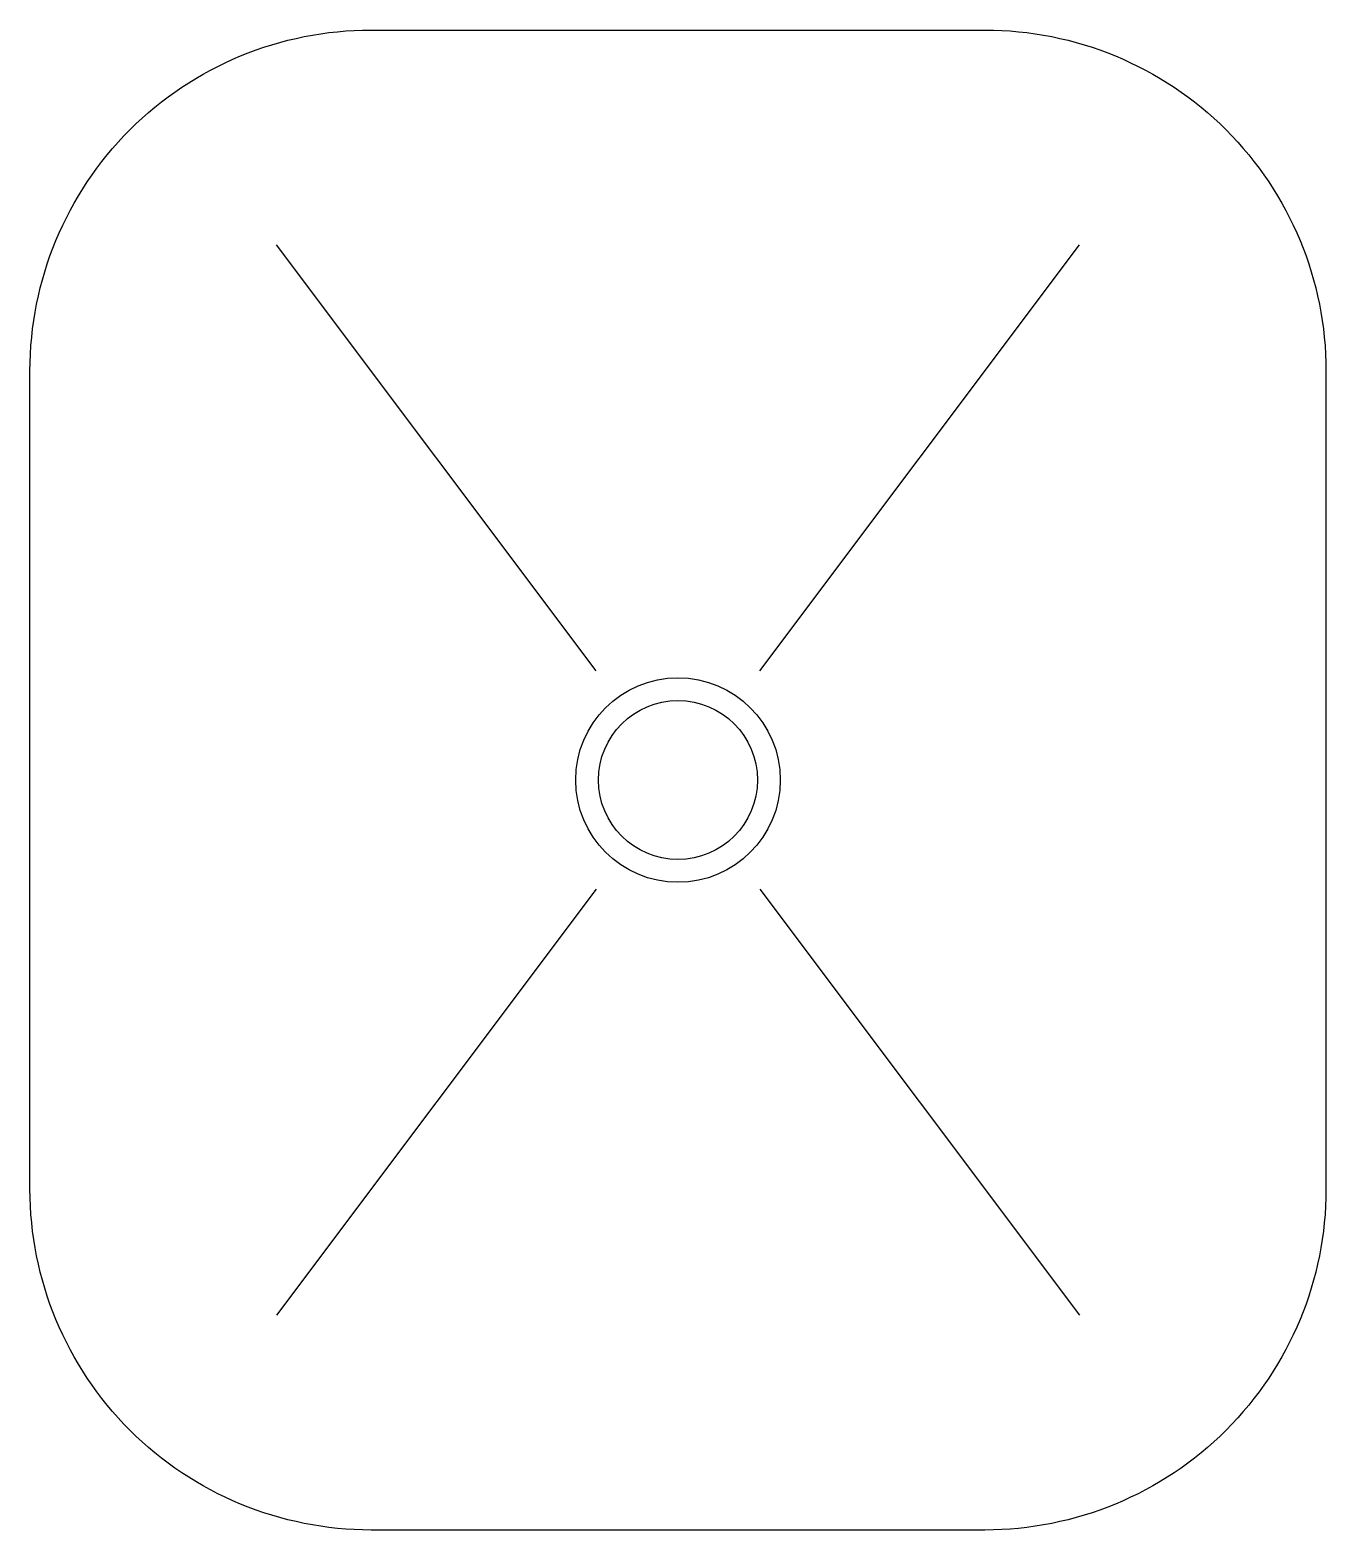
# Model space of a CAD drawing. Header units: millimetres. Extents: x -3062.667 to -3062.287, y 2894.131 to 2894.571.
import ezdxf

# ---------------------------------------------------------------- set-up
doc = ezdxf.new("R2010")
doc.units = ezdxf.units.MM
doc.header["$LTSCALE"] = 10
doc.layers.add('cozinha_pias', color=2, linetype='Continuous')

msp = doc.modelspace()

# ---------------------------------------------------------------- linework, layer by layer
at = {"layer": 'cozinha_pias', "color": 1}
for p, q in [((-3062.50142, 2894.38331), (-3062.59518, 2894.50833)), ((-3062.45342, 2894.38331), (-3062.35965, 2894.50833)), ((-3062.50142, 2894.31931), (-3062.59518, 2894.19429)), ((-3062.45342, 2894.31931), (-3062.35965, 2894.19429))]:
    msp.add_line(p, q, dxfattribs=at)
at = {"layer": 'cozinha_pias'}
msp.add_lwpolyline([(-3062.66742, 2894.23131), (-3062.66742, 2894.47131, -0.414214), (-3062.56742, 2894.57131), (-3062.38742, 2894.57131, -0.414214), (-3062.28742, 2894.47131), (-3062.28742, 2894.23131, -0.414214), (-3062.38742, 2894.13131), (-3062.56742, 2894.13131, -0.414214)], format="xyb", close=True, dxfattribs=at)
at = {"layer": 'cozinha_pias', "color": 1}
for radius in [0.03, 0.02333]:
    msp.add_circle((-3062.47742, 2894.35131), radius, dxfattribs=at)

doc.saveas('drawing.dxf')
